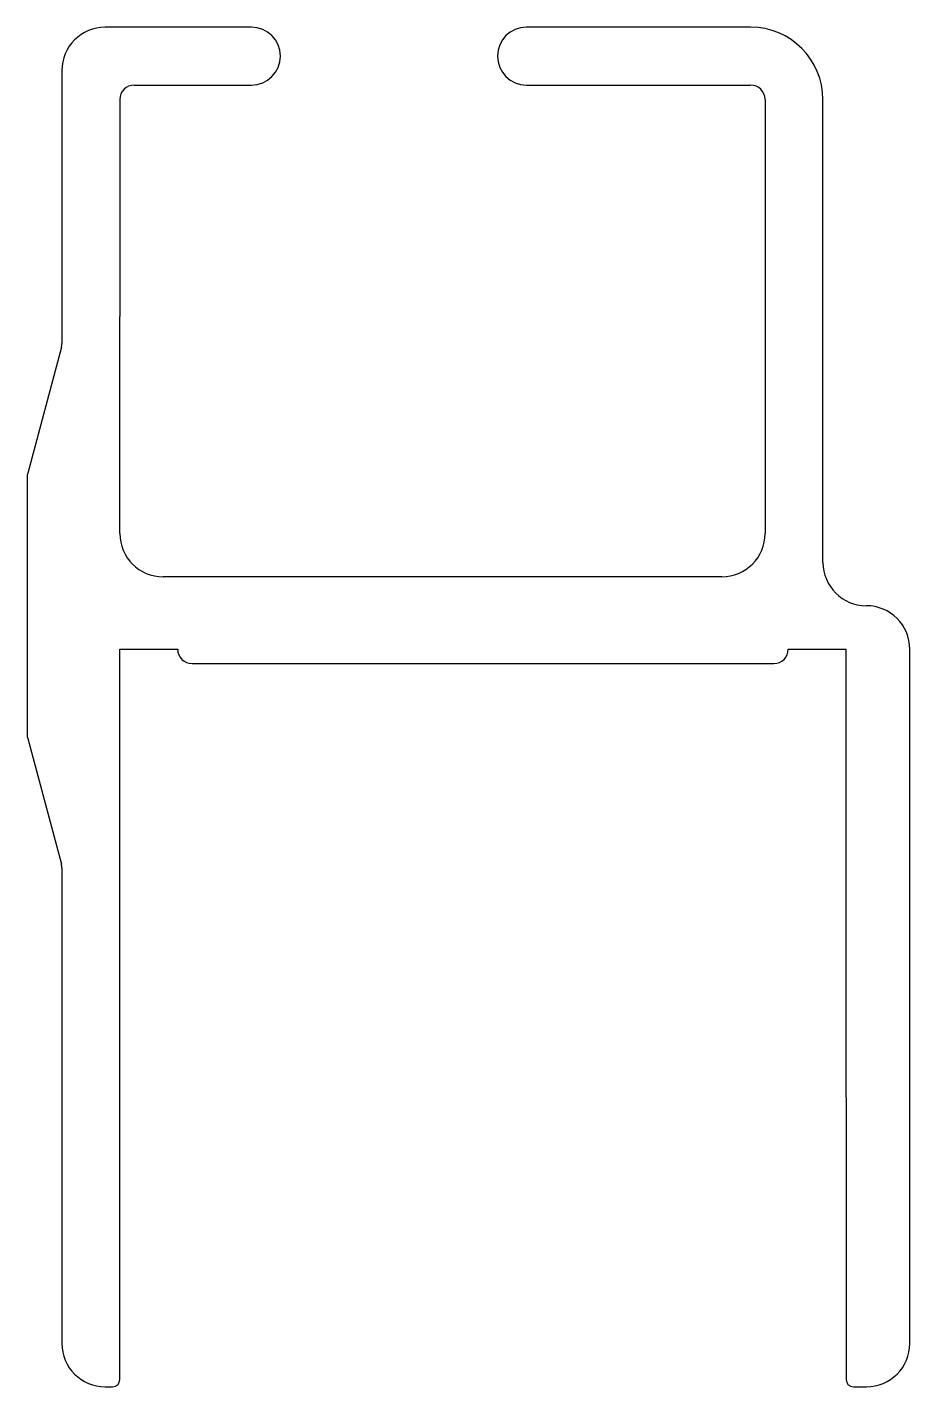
# Model space of a CAD drawing. Extents: x 1651.6 to 1682.1, y 1681.1 to 1728.1.
import ezdxf

# ---------------------------------------------------------------- set-up
doc = ezdxf.new("R2010")
doc.units = 0
doc.layers.get('0').update_dxf_attribs({"linetype": 'CONTINUOUS'})

msp = doc.modelspace()

# ---------------------------------------------------------------- linework, layer by layer
for p, q in [((1659.303, 1728.1), (1654.253, 1728.1)), ((1676.553, 1728.1), (1668.803, 1728.1)), ((1652.753, 1726.6), (1652.753, 1718.1)), ((1655.253, 1726.1), (1659.303, 1726.1)), ((1668.803, 1726.1), (1676.553, 1726.1)), ((1654.753, 1725.6), (1654.753, 1718.1)), ((1677.053, 1725.6), (1677.053, 1710.6)), ((1679.053, 1709.6), (1679.053, 1725.6)), ((1652.753, 1718.1), (1652.753, 1717.166)), ((1654.753, 1710.6), (1654.753, 1718.1)), ((1652.736, 1717.036), (1651.57, 1712.685)), ((1651.553, 1712.556), (1651.553, 1703.644)), ((1675.553, 1709.1), (1656.253, 1709.1)), ((1654.753, 1706.6), (1656.753, 1706.6)), ((1654.753, 1681.35), (1654.753, 1706.6)), ((1677.853, 1706.6), (1679.853, 1706.6)), ((1679.853, 1691.1), (1679.853, 1706.6)), ((1682.053, 1691.1), (1682.053, 1706.6)), ((1657.253, 1706.1), (1677.353, 1706.1)), ((1651.57, 1703.515), (1652.736, 1699.163)), ((1652.753, 1699.034), (1652.753, 1682.6)), ((1679.853, 1691.1), (1679.853, 1681.35)), ((1682.053, 1682.6), (1682.053, 1691.1)), ((1654.253, 1681.1), (1654.503, 1681.1)), ((1680.103, 1681.1), (1680.553, 1681.1))]:
    msp.add_line(p, q)
for centre, radius, start, end in [((1654.253, 1726.6), 1.5, 90, 180), ((1659.303, 1727.1), 1, 270, 90), ((1668.803, 1727.1), 1, 90, 270), ((1676.553, 1725.6), 2.5, 0, 90), ((1655.253, 1725.6), 0.5, 90, 180), ((1676.553, 1725.6), 0.5, 0, 90), ((1652.253, 1717.166), 0.5, 345, 360), ((1652.053, 1712.556), 0.5, 165, 180), ((1656.253, 1710.6), 1.5, 180, 270), ((1675.553, 1710.6), 1.5, 270, 0), ((1680.553, 1709.6), 1.5, 180, 270), ((1680.553, 1706.6), 1.5, 0, 90), ((1657.253, 1706.6), 0.5, 180, 270), ((1677.353, 1706.6), 0.5, 270, 0), ((1652.053, 1703.644), 0.5, 180, 195), ((1652.253, 1699.034), 0.5, 0, 15), ((1654.253, 1682.6), 1.5, 180, 270), ((1680.553, 1682.6), 1.5, 270, 0), ((1654.503, 1681.35), 0.25, 270, 0), ((1680.103, 1681.35), 0.25, 180, 270)]:
    msp.add_arc(centre, radius, start, end)

doc.saveas('drawing.dxf')
